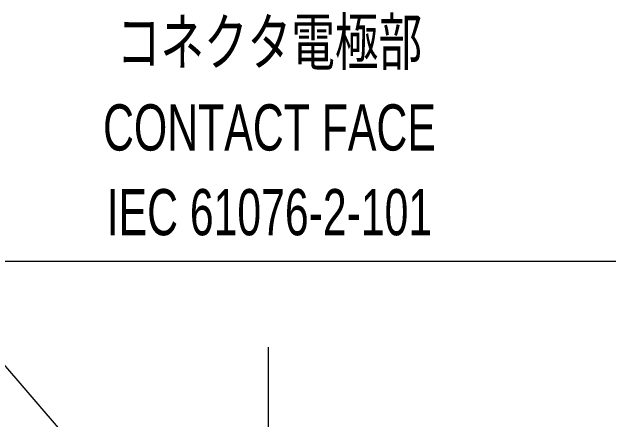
# Model space of a CAD drawing. Header units: millimetres. Extents: x 7 to 587, y 2 to 418.
# Drawn here: x 500.17 to 528.69, y 337 to 356.26 of the extents above; entities that cross this region are included whole.
import ezdxf
from ezdxf.enums import TextEntityAlignment as Align

# ---------------------------------------------------------------- set-up
doc = ezdxf.new("R2010")
doc.units = ezdxf.units.MM
doc.layers.add('GR01_01', color=7, linetype='Continuous')
doc.layers.add('表題、部品表', color=7, linetype='Continuous')
doc.styles.add('HG丸ｺﾞｼｯｸM-PRO', font='')
doc.styles.get('HG丸ｺﾞｼｯｸM-PRO').set_extended_font_data('HG丸ｺﾞｼｯｸM-PRO')

msp = doc.modelspace()

# ---------------------------------------------------------------- linework, layer by layer
at = {"layer": 'GR01_01', "color": 3, "linetype": 'Continuous', "lineweight": 13}
msp.add_line((512.285, 332.54), (512.285, 340.44), dxfattribs=at)
at = {"layer": '表題、部品表', "color": 3, "linetype": 'Continuous', "lineweight": 13}
for p, q in [((495.559, 344.493), (512.285, 325.14)), ((496.559, 344.493), (528.689, 344.493))]:
    msp.add_line(p, q, dxfattribs=at)

# ---------------------------------------------------------------- texts
at = {"layer": '表題、部品表', "color": 3, "linetype": 'Continuous', "lineweight": 13, "style": 'HG丸ｺﾞｼｯｸM-PRO'}
for s, height, width, p in [('コネクタ電極部', 2.1818, 0.692256, (512.326, 354.848)), ('CONTACT FACE', 2.18182, 0.6927, (512.326, 350.81)), ('IEC 61076-2-101', 2.18182, 0.691554, (512.326, 346.81))]:
    msp.add_text(s, height=height, dxfattribs=dict(at, width=width)).set_placement(p, align=Align.MIDDLE_CENTER)

doc.saveas('drawing.dxf')
